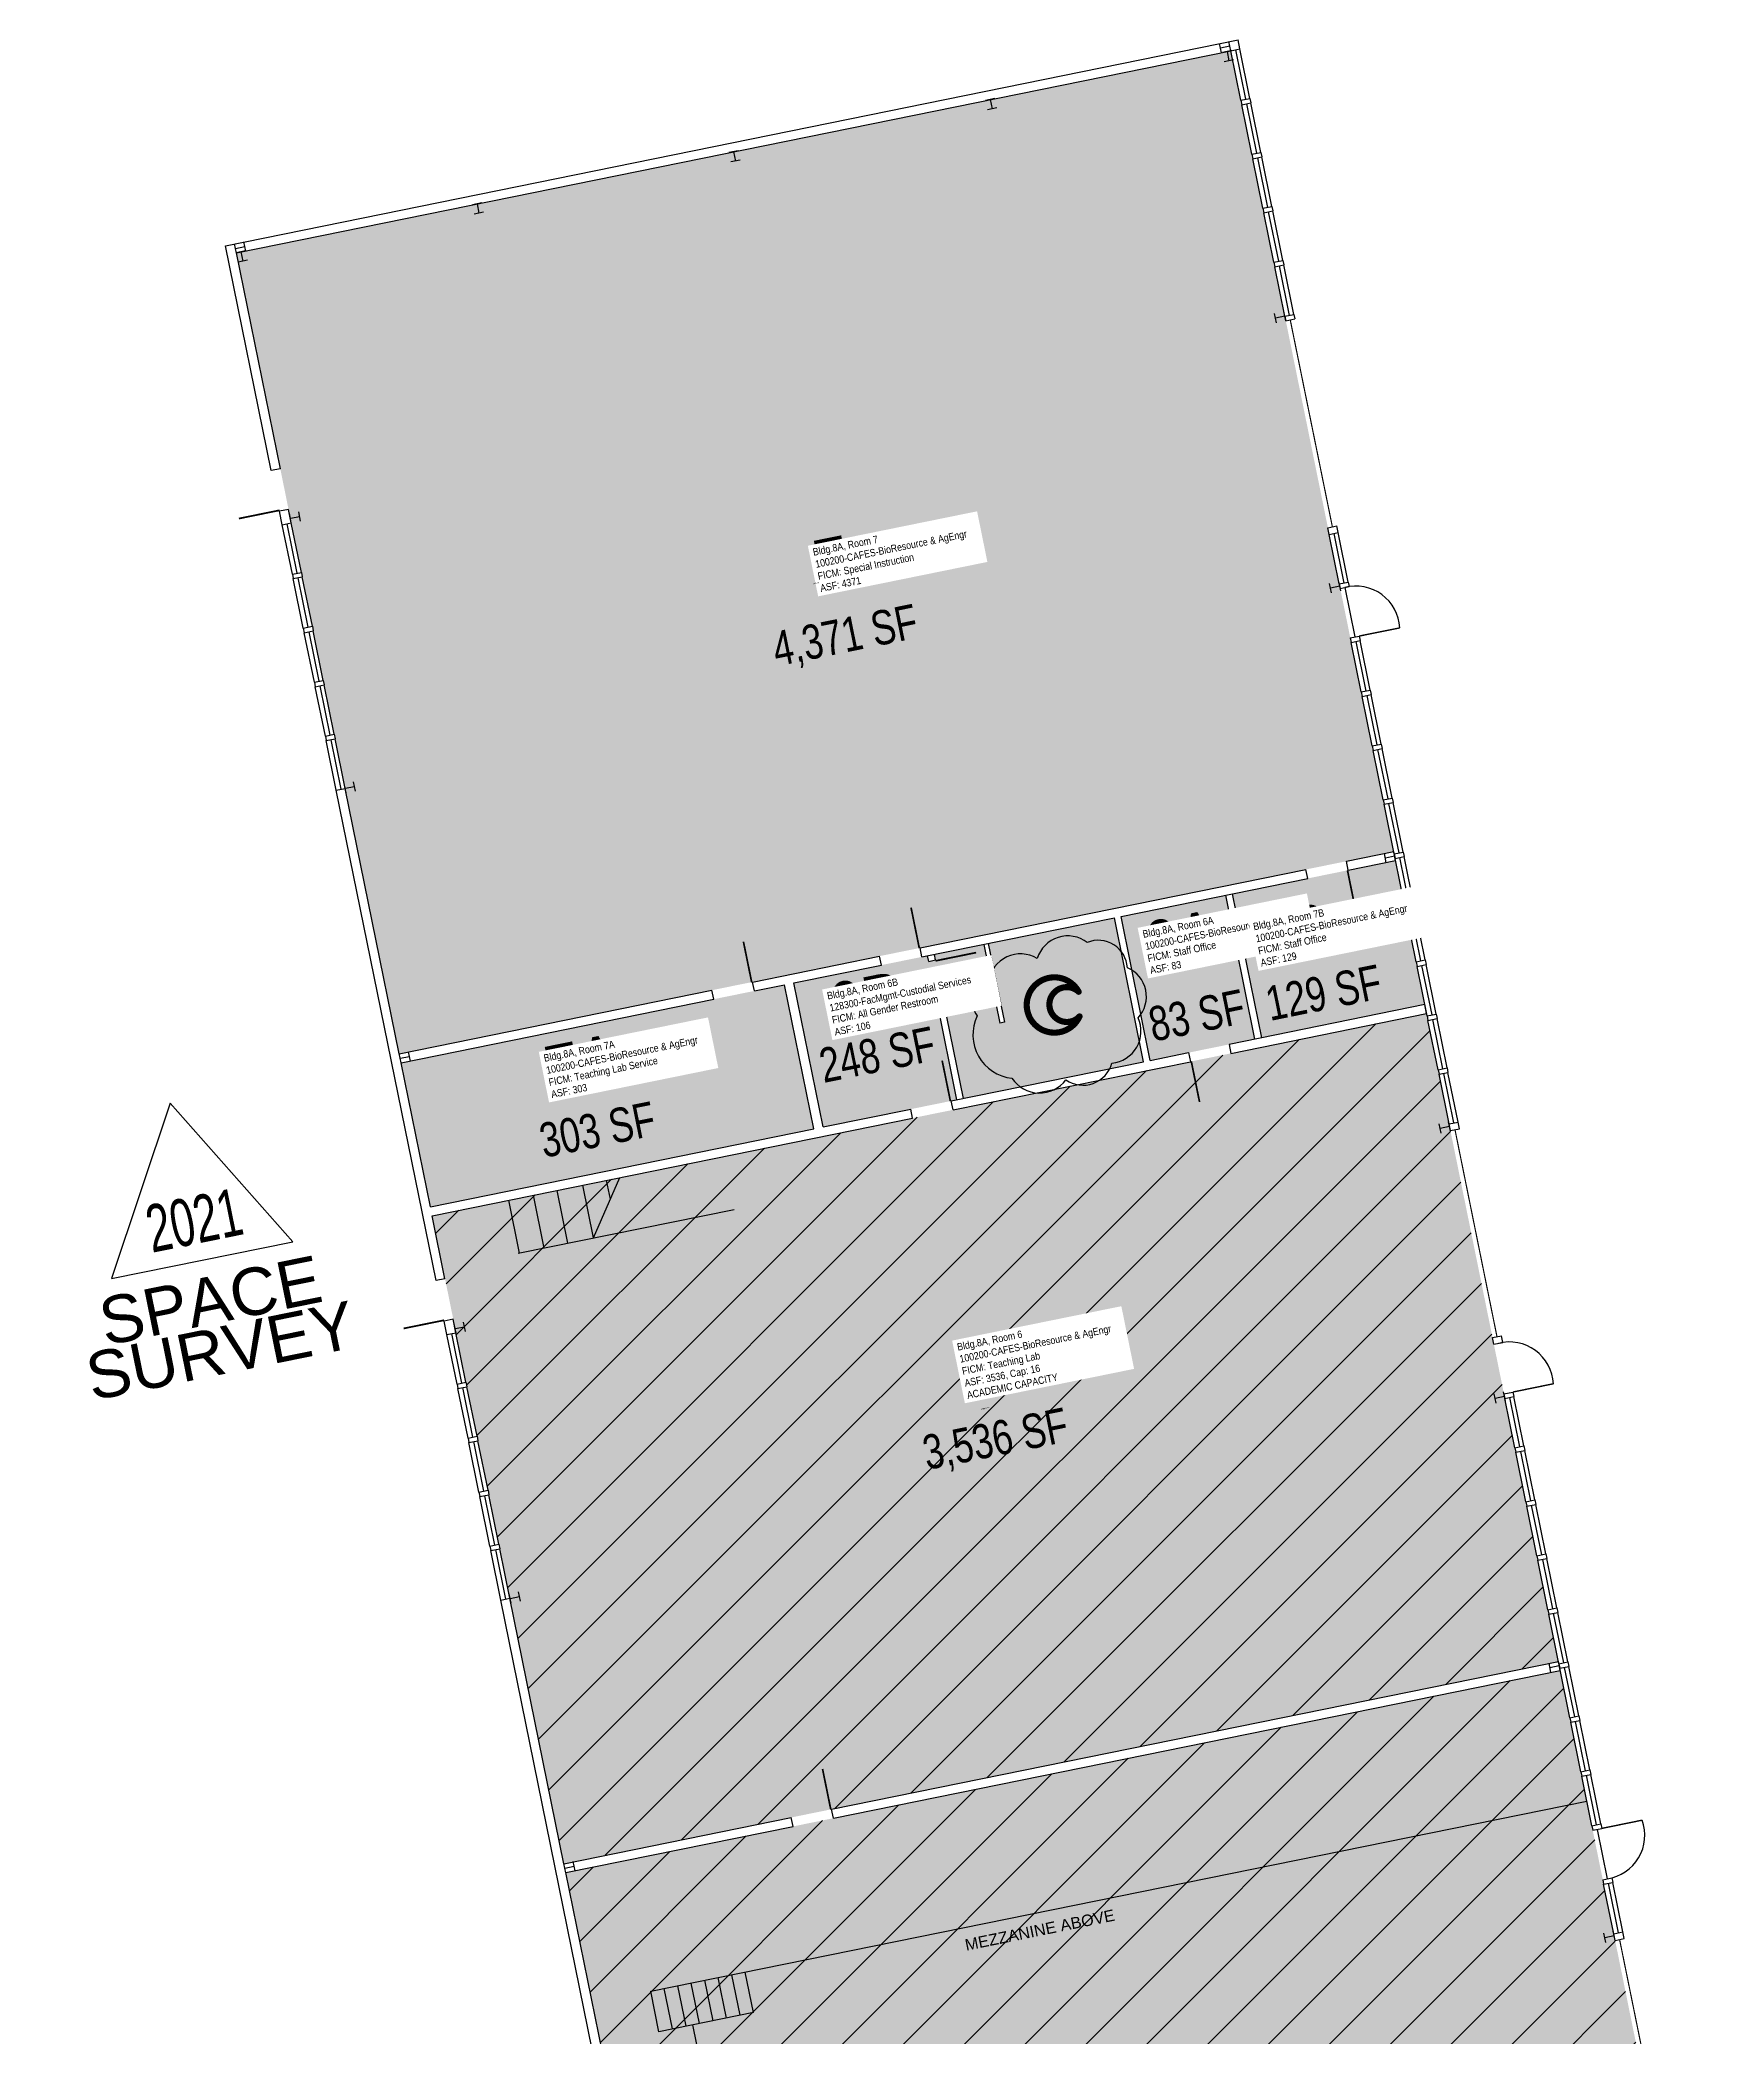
# Model space of a CAD drawing. Header units: inches. Extents: x 69207497 to 69209546, y 27684796 to 27689923.
# Drawn here: x 69207497 to 69208963, y 27688184 to 27689923 of the extents above; entities that cross this region are included whole.
import ezdxf
from ezdxf.enums import TextEntityAlignment as Align

# ---------------------------------------------------------------- set-up
doc = ezdxf.new("R2010")
doc.units = ezdxf.units.IN
doc.header["$MEASUREMENT"] = 0
doc.layers.get('0').update_dxf_attribs({"linetype": 'CONTINUOUS'})
for name, color, linetype in [('A-COLS', 5, 'CONTINUOUS'), ('A-DOOR', 2, 'CONTINUOUS'), ('A-FLOR', 3, 'CONTINUOUS'), ('A-GLAZ', 1, 'CONTINUOUS'), ('A-IDEN-ICON', 4, 'CONTINUOUS'), ('A-IDEN-RNUM', 7, 'CONTINUOUS'), ('A-IDEN-SNUM', 4, 'CONTINUOUS'), ('A-IDEN-TEXT', 4, 'CONTINUOUS'), ('A-IDEN-VNUM', 4, 'CONTINUOUS'), ('A-WALL', 5, 'CONTINUOUS'), ('AREA-TEXT', 3, 'CONTINUOUS'), ('Rooms-Capacity', 4, 'CONTINUOUS'), ('Rooms-Category-Color', 7, 'CONTINUOUS'), ('Rooms-College-Color', 7, 'CONTINUOUS'), ('Rooms-Department-Color', 7, 'CONTINUOUS'), ('Rooms-Division-Color', 7, 'CONTINUOUS'), ('Rooms-Information', 7, 'CONTINUOUS')]:
    doc.layers.add(name, color=color, linetype=linetype)
doc.layers.add('A-REV', color=1, linetype='CONTINUOUS', true_color=0xff0000)
doc.styles.add('Annotative', font='arial.ttf')
doc.styles.add('Arial', font='arial.ttf')
doc.styles.add('CP_AREA', font='arial.ttf', dxfattribs={"height": 15})
doc.styles.add('CP_ROOMSNUMBER', font='arial.ttf', dxfattribs={"height": 1})
doc.styles.add('CP_ROOMVNUMBER', font='arial.ttf', dxfattribs={"width": 0.85, "height": 0.075})
pattern_1 = [(45, (0, 0), (-26.516504294, 26.516504294), [])]

# ---------------------------------------------------------------- blocks, each defined once
blk = doc.blocks.new('36DOOR')
blk.add_lwpolyline([(-0.75, 0, 1.5, 1.5, 0), (-0.75, 36, 0, 0, 0), (-1.5, 36, 0, 0, 0.4142136), (-36, -1.5, 0, 0, 0.4142136)], format="xyseb")
blk = doc.blocks.new('COL1')
for p, q in [((-0.5, 0.5), (0.5, 0.5)), ((0, 0.5), (0, -0.5)), ((-0.5, -0.5), (0.5, -0.5))]:
    blk.add_line(p, q)
blk = doc.blocks.new('CPBATH')
at = {"color": 0, "linetype": 'ByBlock', "const_width": 0.0127}
for points in [[(0.0571, 0.0168, 0.861492), (-0.0551, 0, 1)], [(-0.0551, 0, 0.726902), (0.0487, -0.0337, 1)], [(0.0571, 0.0168, 0.729002), (-0.0084, -0.0042, 1)], [(-0.0084, -0.0042, 0.609468), (0.0487, -0.0337, 1)]]:
    blk.add_lwpolyline(points, format="xyb", dxfattribs=at)
at = {"color": 0, "linetype": 'ByBlock', "const_width": 0.00637}
for points in [[(0.0544, 0.0152, 1), (0.0599, 0.0184, 1)], [(0.0459, -0.0353, 1), (0.0515, -0.0321, 1)]]:
    blk.add_lwpolyline(points, format="xyb", close=True, dxfattribs=at)
blk = doc.blocks.new('Space Revision')
at = {"layer": 'A-REV', "transparency": 16777216}
blk.add_lwpolyline([(0, 2.538), (-1.465, 0), (1.465, 0)], close=True, dxfattribs=at)
at = {"layer": 'A-REV', "transparency": 16777216, "insert": (0, -0.274), "char_height": 0.75, "attachment_point": 2, "line_spacing_factor": 0.65, "style": 'Arial'}
blk.add_mtext_dynamic_manual_height_columns('SPACE\\PSURVEY', width=1.2391, gutter_width=0.0182, heights=[0], dxfattribs=at)
at = {"layer": 'A-REV', "transparency": 16777216, "style": 'Arial', "width": 0.65}
blk.add_attdef('YEAR', text='', height=0.75, dxfattribs=at).set_placement((0, 0.646), align=Align.MIDDLE_CENTER)
at = {"layer": 'A-REV', "style": 'Arial', "flags": 1}
blk.add_attdef('UPDATES', text='', height=0.75, dxfattribs=at).set_placement((1.499, 1.084), align=Align.TOP_LEFT)

msp = doc.modelspace()

# ---------------------------------------------------------------- hatches: boundary and pattern name
at = {"layer": 'Rooms-Capacity'}
h = msp.add_hatch(dxfattribs=at)
h.set_pattern_fill('ANSI31', color=256, scale=300, style=0)
h.set_pattern_definition(pattern_1)
h.paths.add_polyline_path([(69207838.5, 27688898.2), (69207953.2, 27688333.7), (69208819.5, 27688509.8), (69208704.7, 27689074.3)])
h = msp.add_hatch(dxfattribs=at)
h.set_pattern_fill('ANSI31', color=256, scale=300, style=0)
h.set_pattern_definition(pattern_1)
h.paths.add_polyline_path([(69207954.8, 27688325.9), (69208025.7, 27687977), (69208106.1, 27687993.3), (69208177, 27687644.5), (69208962.9, 27687804.3), (69208821.1, 27688502)])
at = {"layer": 'Rooms-Category-Color', "true_color": 0xe3f498}
for points in [[(69207667.9, 27689737), (69207809.8, 27689039.3), (69208676.1, 27689215.4), (69208534.2, 27689913.1)], [(69207811.4, 27689031.4), (69207836.9, 27688906), (69208171, 27688973.9), (69208145.5, 27689099.4)], [(69207838.5, 27688898.2), (69207953.2, 27688333.7), (69208819.5, 27688509.8), (69208704.7, 27689074.3)], [(69207954.8, 27688325.9), (69208025.7, 27687977), (69208106.1, 27687993.3), (69208177, 27687644.5), (69208962.9, 27687804.3), (69208821.1, 27688502)]]:
    msp.add_hatch(color=61, dxfattribs=at).paths.add_polyline_path(points)
at = {"layer": 'Rooms-Category-Color', "true_color": 0xfa9ba3}
for points in [[(69208535.6, 27689178.7), (69208561.1, 27689053.2), (69208703.1, 27689082.1), (69208677.6, 27689207.6)], [(69208438.5, 27689158.9), (69208464, 27689033.5), (69208555.2, 27689052), (69208529.7, 27689177.5)]]:
    msp.add_hatch(color=241, dxfattribs=at).paths.add_polyline_path(points)
at = {"layer": 'Rooms-Category-Color', "true_color": 0xadadad}
msp.add_hatch(color=253, dxfattribs=at).paths.add_polyline_path([(69208284, 27689085.7), (69208301.4, 27689000.4), (69208458.2, 27689032.3), (69208432.7, 27689157.7), (69208322.9, 27689135.4), (69208336.9, 27689066.8), (69208332.9, 27689066), (69208319, 27689134.6), (69208275.9, 27689125.9), (69208276.9, 27689121), (69208271, 27689119.8), (69208270, 27689124.7), (69208153.4, 27689101), (69208178.9, 27688975.5), (69208295.5, 27688999.2), (69208278.2, 27689084.5)])
at = {"layer": 'Rooms-College-Color', "true_color": 0xe3c5e1}
for points in [[(69207667.9, 27689737), (69207809.8, 27689039.3), (69208676.1, 27689215.4), (69208534.2, 27689913.1)], [(69208535.6, 27689178.7), (69208561.1, 27689053.2), (69208703.1, 27689082.1), (69208677.6, 27689207.6)], [(69208438.5, 27689158.9), (69208464, 27689033.5), (69208555.2, 27689052), (69208529.7, 27689177.5)], [(69208284, 27689085.7), (69208301.4, 27689000.4), (69208458.2, 27689032.3), (69208432.7, 27689157.7), (69208322.9, 27689135.4), (69208336.9, 27689066.8), (69208332.9, 27689066), (69208319, 27689134.6), (69208275.9, 27689125.9), (69208276.9, 27689121), (69208271, 27689119.8), (69208270, 27689124.7), (69208153.4, 27689101), (69208178.9, 27688975.5), (69208295.5, 27688999.2), (69208278.2, 27689084.5)], [(69207811.4, 27689031.4), (69207836.9, 27688906), (69208171, 27688973.9), (69208145.5, 27689099.4)], [(69207838.5, 27688898.2), (69207953.2, 27688333.7), (69208819.5, 27688509.8), (69208704.7, 27689074.3)], [(69207954.8, 27688325.9), (69208025.7, 27687977), (69208106.1, 27687993.3), (69208177, 27687644.5), (69208962.9, 27687804.3), (69208821.1, 27688502)]]:
    msp.add_hatch(color=254, dxfattribs=at).paths.add_polyline_path(points)
at = {"layer": 'Rooms-Department-Color', "true_color": 0xe3c5e1}
for points in [[(69207667.9, 27689737), (69207809.8, 27689039.3), (69208676.1, 27689215.4), (69208534.2, 27689913.1)], [(69208535.6, 27689178.7), (69208561.1, 27689053.2), (69208703.1, 27689082.1), (69208677.6, 27689207.6)], [(69208438.5, 27689158.9), (69208464, 27689033.5), (69208555.2, 27689052), (69208529.7, 27689177.5)], [(69207811.4, 27689031.4), (69207836.9, 27688906), (69208171, 27688973.9), (69208145.5, 27689099.4)], [(69207838.5, 27688898.2), (69207953.2, 27688333.7), (69208819.5, 27688509.8), (69208704.7, 27689074.3)], [(69207954.8, 27688325.9), (69208025.7, 27687977), (69208106.1, 27687993.3), (69208177, 27687644.5), (69208962.9, 27687804.3), (69208821.1, 27688502)]]:
    msp.add_hatch(color=254, dxfattribs=at).paths.add_polyline_path(points)
at = {"layer": 'Rooms-Department-Color', "true_color": 0xacacac}
msp.add_hatch(color=253, dxfattribs=at).paths.add_polyline_path([(69208284, 27689085.7), (69208301.4, 27689000.4), (69208458.2, 27689032.3), (69208432.7, 27689157.7), (69208322.9, 27689135.4), (69208336.9, 27689066.8), (69208332.9, 27689066), (69208319, 27689134.6), (69208275.9, 27689125.9), (69208276.9, 27689121), (69208271, 27689119.8), (69208270, 27689124.7), (69208153.4, 27689101), (69208178.9, 27688975.5), (69208295.5, 27688999.2), (69208278.2, 27689084.5)])
at = {"layer": 'Rooms-Division-Color', "true_color": 0xe3c5e1}
for points in [[(69207667.9, 27689737), (69207809.8, 27689039.3), (69208676.1, 27689215.4), (69208534.2, 27689913.1)], [(69208535.6, 27689178.7), (69208561.1, 27689053.2), (69208703.1, 27689082.1), (69208677.6, 27689207.6)], [(69208438.5, 27689158.9), (69208464, 27689033.5), (69208555.2, 27689052), (69208529.7, 27689177.5)], [(69207811.4, 27689031.4), (69207836.9, 27688906), (69208171, 27688973.9), (69208145.5, 27689099.4)], [(69207838.5, 27688898.2), (69207953.2, 27688333.7), (69208819.5, 27688509.8), (69208704.7, 27689074.3)], [(69207954.8, 27688325.9), (69208025.7, 27687977), (69208106.1, 27687993.3), (69208177, 27687644.5), (69208962.9, 27687804.3), (69208821.1, 27688502)]]:
    msp.add_hatch(color=254, dxfattribs=at).paths.add_polyline_path(points)
at = {"layer": 'Rooms-Division-Color', "true_color": 0xadadad}
msp.add_hatch(color=253, dxfattribs=at).paths.add_polyline_path([(69208284, 27689085.7), (69208301.4, 27689000.4), (69208458.2, 27689032.3), (69208432.7, 27689157.7), (69208322.9, 27689135.4), (69208336.9, 27689066.8), (69208332.9, 27689066), (69208319, 27689134.6), (69208275.9, 27689125.9), (69208276.9, 27689121), (69208271, 27689119.8), (69208270, 27689124.7), (69208153.4, 27689101), (69208178.9, 27688975.5), (69208295.5, 27688999.2), (69208278.2, 27689084.5)])

# ---------------------------------------------------------------- linework, layer by layer
at = {"layer": 'A-DOOR', "linetype": 'Continuous', "ltscale": 6, "const_width": 1}
for points in [[(69208585.9, 27689678.7), (69208622.6, 27689498.4)], [(69208729.4, 27688973.2), (69208766, 27688792.8)], [(69208872.8, 27688267.6), (69208909.5, 27688087.3)]]:
    msp.add_lwpolyline(points, dxfattribs=at)
at = {"layer": 'A-DOOR', "const_width": 1.2}
for points in [[(69208646, 27689403.2), (69208681.3, 27689410.3)], [(69208779.9, 27688744.6), (69208815.2, 27688751.8)], [(69208857.2, 27688364.4), (69208892.5, 27688371.6)]]:
    msp.add_lwpolyline(points, dxfattribs=at)
at = {"layer": 'A-DOOR'}
for centre, start, end in [((69208643, 27689408.3), 3.0546, 104.4758), ((69208776.8, 27688749.8), 3.0546, 104.4758), ((69208856.4, 27688358.5), 278.5072, 19.9284)]:
    msp.add_arc(centre, 38.4, start, end, dxfattribs=at)
at = {"layer": 'A-FLOR'}
for p, q in [((69207979.1, 27688878.8), (69208001.9, 27688931.4)), ((69207936, 27688870), (69207926.7, 27688916.1)), ((69207956.6, 27688874.2), (69207947.2, 27688920.3)), ((69207979.1, 27688878.8), (69207969.8, 27688924.9)), ((69207993.7, 27688912.5), (69207990.4, 27688929)), ((69207914.5, 27688865.7), (69207905.1, 27688911.7)), ((69207913.5, 27688865.5), (69208101.6, 27688903.7))]:
    msp.add_line(p, q, dxfattribs=at)
at = {"layer": 'A-FLOR', "linetype": 'Continuous', "ltscale": 6}
for points in [[(69208118.4, 27688204), (69208036, 27688187.3), (69208028.9, 27688222.6), (69208844.2, 27688388.3)], [(69208106.7, 27687990.4), (69208065.4, 27688193.3)]]:
    msp.add_lwpolyline(points, dxfattribs=at)
at = {"layer": 'A-FLOR'}
for points in [[(69208094.8, 27688199.2), (69208087.7, 27688234.5)], [(69208106.6, 27688201.6), (69208099.4, 27688236.9)], [(69208118.4, 27688204), (69208111.2, 27688239.3)], [(69208047.8, 27688189.7), (69208040.6, 27688224.9)], [(69208059.6, 27688192.1), (69208052.4, 27688227.3)], [(69208071.3, 27688194.5), (69208064.2, 27688229.7)], [(69208083.1, 27688196.8), (69208075.9, 27688232.1)]]:
    msp.add_lwpolyline(points, dxfattribs=at)
at = {"layer": 'A-GLAZ'}
for points in [[(69208543, 27689870), (69208534.2, 27689913.1)], [(69208538.1, 27689913.9), (69208546.9, 27689870.8)], [(69208550.8, 27689871.6), (69208542, 27689914.7)], [(69208552.5, 27689823), (69208543.8, 27689866.1)], [(69208547.7, 27689866.9), (69208556.5, 27689823.8)], [(69208560.4, 27689824.6), (69208551.6, 27689867.7)], [(69208562.1, 27689775.9), (69208553.3, 27689819)], [(69208557.3, 27689819.8), (69208566, 27689776.7)], [(69208569.9, 27689777.5), (69208561.2, 27689820.6)], [(69208571.7, 27689728.9), (69208562.9, 27689772)], [(69208566.8, 27689772.8), (69208575.6, 27689729.7)], [(69208579.5, 27689730.5), (69208570.7, 27689773.6)], [(69208581.2, 27689681.9), (69208572.5, 27689725)], [(69208576.4, 27689725.8), (69208585.1, 27689682.6)], [(69208589.1, 27689683.4), (69208580.3, 27689726.6)], [(69207716.7, 27689457.1), (69207707.9, 27689500.2)], [(69207711.8, 27689501), (69207720.6, 27689457.9)], [(69207724.5, 27689458.7), (69207715.7, 27689501.8)], [(69208628.6, 27689448.6), (69208619.9, 27689491.7)], [(69208623.8, 27689492.5), (69208632.6, 27689449.4)], [(69208636.5, 27689450.2), (69208627.7, 27689493.3)], [(69207726.2, 27689410.1), (69207717.5, 27689453.2)], [(69207721.4, 27689454), (69207730.2, 27689410.9)], [(69207734.1, 27689411.7), (69207725.3, 27689454.8)], [(69208633.4, 27689445.5), (69208642.1, 27689402.4)], [(69207735.8, 27689363), (69207727, 27689406.1)], [(69207730.9, 27689406.9), (69207739.7, 27689363.8)], [(69207743.6, 27689364.6), (69207734.9, 27689407.7)], [(69208647.8, 27689354.5), (69208639, 27689397.7)], [(69208642.9, 27689398.5), (69208651.7, 27689355.3)], [(69208655.6, 27689356.1), (69208646.8, 27689399.3)], [(69207745.4, 27689316), (69207736.6, 27689359.1)], [(69207740.5, 27689359.9), (69207749.3, 27689316.8)], [(69207753.2, 27689317.6), (69207744.4, 27689360.7)], [(69208657.3, 27689307.5), (69208648.6, 27689350.6)], [(69208652.5, 27689351.4), (69208661.2, 27689308.3)], [(69208665.2, 27689309.1), (69208656.4, 27689352.2)], [(69207750.1, 27689312.9), (69207758.8, 27689269.8)], [(69207762.8, 27689270.5), (69207754, 27689313.7)], [(69207754.9, 27689269), (69207746.2, 27689312.1)], [(69208666.9, 27689260.5), (69208658.1, 27689303.6)], [(69208662, 27689304.4), (69208670.8, 27689261.3)], [(69208674.7, 27689262.1), (69208666, 27689305.2)], [(69208676.5, 27689213.4), (69208667.7, 27689256.6)], [(69208671.6, 27689257.3), (69208680.4, 27689214.2)], [(69208684.3, 27689215), (69208675.5, 27689258.1)], [(69208686, 27689166.4), (69208677.3, 27689209.5)], [(69208681.2, 27689210.3), (69208689.9, 27689167.2)], [(69208693.9, 27689168), (69208685.1, 27689211.1)], [(69208695.6, 27689119.4), (69208686.8, 27689162.5)], [(69208690.7, 27689163.3), (69208699.5, 27689120.2)], [(69208703.4, 27689121), (69208694.7, 27689164.1)], [(69208705.1, 27689072.3), (69208696.4, 27689115.4)], [(69208700.3, 27689116.2), (69208709.1, 27689073.1)], [(69208713, 27689073.9), (69208704.2, 27689117)], [(69208709.9, 27689069.2), (69208718.6, 27689026.1)], [(69208722.5, 27689026.9), (69208713.8, 27689070)], [(69208714.7, 27689025.3), (69208705.9, 27689068.4)], [(69208724.3, 27688978.2), (69208715.5, 27689021.4)], [(69208719.4, 27689022.2), (69208728.2, 27688979)], [(69208732.1, 27688979.8), (69208723.3, 27689023)], [(69207860.1, 27688751.5), (69207851.3, 27688794.7)], [(69207855.3, 27688795.5), (69207864, 27688752.3)], [(69207867.9, 27688753.1), (69207859.2, 27688796.3)], [(69207869.7, 27688704.5), (69207860.9, 27688747.6)], [(69207864.8, 27688748.4), (69207873.6, 27688705.3)], [(69207877.5, 27688706.1), (69207868.7, 27688749.2)], [(69208781.6, 27688696), (69208772.9, 27688739.1)], [(69208776.8, 27688739.9), (69208785.6, 27688696.8)], [(69208789.5, 27688697.6), (69208780.7, 27688740.7)], [(69207879.2, 27688657.5), (69207870.5, 27688700.6)], [(69207874.4, 27688701.4), (69207883.2, 27688658.3)], [(69207887.1, 27688659.1), (69207878.3, 27688702.2)], [(69208791.2, 27688649), (69208782.4, 27688692.1)], [(69208786.4, 27688692.9), (69208795.1, 27688649.8)], [(69208799, 27688650.6), (69208790.3, 27688693.7)], [(69207888.8, 27688610.4), (69207880, 27688653.5)], [(69207884, 27688654.3), (69207892.7, 27688611.2)], [(69207896.6, 27688612), (69207887.9, 27688655.1)], [(69208800.8, 27688601.9), (69208792, 27688645.1)], [(69208795.9, 27688645.9), (69208804.7, 27688602.7)], [(69208808.6, 27688603.5), (69208799.8, 27688646.7)], [(69207898.4, 27688563.4), (69207889.6, 27688606.5)], [(69207893.5, 27688607.3), (69207902.3, 27688564.2)], [(69207906.2, 27688565), (69207897.4, 27688608.1)], [(69208818.2, 27688556.5), (69208809.4, 27688599.6)], [(69208810.3, 27688554.9), (69208801.6, 27688598)], [(69208805.5, 27688598.8), (69208814.3, 27688555.7)], [(69208819.9, 27688507.9), (69208811.1, 27688551)], [(69208815, 27688551.8), (69208823.8, 27688508.7)], [(69208827.7, 27688509.5), (69208819, 27688552.6)], [(69208829.5, 27688460.8), (69208820.7, 27688503.9)], [(69208824.6, 27688504.7), (69208833.4, 27688461.6)], [(69208837.3, 27688462.4), (69208828.5, 27688505.5)], [(69208839, 27688413.8), (69208830.3, 27688456.9)], [(69208834.2, 27688457.7), (69208842.9, 27688414.6)], [(69208846.9, 27688415.4), (69208838.1, 27688458.5)], [(69208848.6, 27688366.8), (69208839.8, 27688409.9)], [(69208843.7, 27688410.7), (69208852.5, 27688367.5)], [(69208856.4, 27688368.3), (69208847.7, 27688411.5)], [(69208853.3, 27688363.6), (69208862.1, 27688320.5)], [(69208867.7, 27688272.7), (69208858.9, 27688315.8)], [(69208862.9, 27688316.6), (69208871.6, 27688273.5)], [(69208875.5, 27688274.3), (69208866.8, 27688317.4)]]:
    msp.add_lwpolyline(points, dxfattribs=at)
at = {"layer": 'A-REV'}
msp.add_lwpolyline([(69208343.5, 27689018, 0.520567), (69208390.5, 27689016.6, 0.520567), (69208430.5, 27689031.2, 0.520567), (69208453.3, 27689070.6, 0.520567), (69208444, 27689114.2, 0.520567), (69208409.1, 27689136.2, 0.520567), (69208365.5, 27689122.4, 0.520567), (69208322.9, 27689102.7, 0.520567), (69208313.3, 27689072.2, 0.520567)], format="xyb", close=True, dxfattribs=at)
at = {"layer": 'A-WALL'}
for p, q in [((69208534.2, 27689913.1), (69208542, 27689914.7)), ((69208582, 27689677.9), (69208589.9, 27689679.5)), ((69207706.2, 27689548.9), (69207698.3, 27689547.3)), ((69207713.4, 27689513.6), (69207705.5, 27689512)), ((69208618.7, 27689497.6), (69208626.5, 27689499.2)), ((69208619.9, 27689491.7), (69208627.7, 27689493.3)), ((69208634.9, 27689207), (69208676.1, 27689215.4)), ((69208263.5, 27689131.5), (69208599.6, 27689199.9)), ((69208438.5, 27689158.9), (69208601.2, 27689192)), ((69208636.5, 27689199.2), (69208677.6, 27689207.6)), ((69208265.1, 27689123.7), (69208432.7, 27689157.7)), ((69208117.5, 27689101.8), (69208228.2, 27689124.3)), ((69208229.8, 27689116.5), (69208228.2, 27689124.3)), ((69208265.1, 27689123.7), (69208263.5, 27689131.5)), ((69208153.4, 27689101), (69208229.8, 27689116.5)), ((69208271, 27689119.8), (69208276.9, 27689121)), ((69207809.8, 27689039.3), (69208082.2, 27689094.7)), ((69207811.4, 27689031.4), (69208083.8, 27689086.8)), ((69208083.8, 27689086.8), (69208082.2, 27689094.7)), ((69208119.1, 27689094), (69208117.5, 27689101.8)), ((69208119.1, 27689094), (69208145.5, 27689099.4)), ((69208278.2, 27689084.5), (69208284, 27689085.7)), ((69208703.1, 27689082.1), (69208532.6, 27689047.5)), ((69208534.2, 27689039.6), (69208704.7, 27689074.3)), ((69208704.7, 27689074.3), (69208703.1, 27689082.1)), ((69208336.9, 27689066.8), (69208332.9, 27689066)), ((69208464, 27689033.5), (69208497.4, 27689040.3)), ((69208497.4, 27689040.3), (69208499, 27689032.4)), ((69208532.6, 27689047.5), (69208534.2, 27689039.6)), ((69208290.6, 27688998.2), (69208458.2, 27689032.3)), ((69208292.2, 27688990.4), (69208499, 27689032.4)), ((69207838.5, 27688898.2), (69208256.9, 27688983.2)), ((69208178.9, 27688975.5), (69208255.3, 27688991.1)), ((69208256.9, 27688983.2), (69208255.3, 27688991.1)), ((69208292.2, 27688990.4), (69208290.6, 27688998.2)), ((69207836.9, 27688906), (69208171, 27688973.9)), ((69208724.3, 27688978.2), (69208732.1, 27688979.8)), ((69208725.5, 27688972.4), (69208733.3, 27688974)), ((69207849.6, 27688843.3), (69207841.8, 27688841.7)), ((69207856.8, 27688808), (69207849, 27688806.4)), ((69208762.1, 27688792.1), (69208770, 27688793.6)), ((69208763.3, 27688786.2), (69208771.2, 27688787.8)), ((69208186.4, 27688381.1), (69208819.5, 27688509.8)), ((69208188, 27688373.3), (69208821.1, 27688502)), ((69207953.2, 27688333.7), (69208151.2, 27688374)), ((69208152.8, 27688366.1), (69208151.2, 27688374)), ((69208188, 27688373.3), (69208186.4, 27688381.1)), ((69207954.8, 27688325.9), (69208152.8, 27688366.1)), ((69208867.7, 27688272.7), (69208875.5, 27688274.3)), ((69208868.9, 27688266.8), (69208876.7, 27688268.4))]:
    msp.add_line(p, q, dxfattribs=at)
for points in [[(69207658.5, 27689743.3), (69208540.5, 27689922.6)], [(69208542, 27689914.7), (69208540.5, 27689922.6)], [(69207667.9, 27689737), (69208534.2, 27689913.1)], [(69208543, 27689870), (69208550.8, 27689871.6)], [(69208543, 27689870), (69208543.8, 27689866.1)], [(69208550.8, 27689871.6), (69208551.6, 27689867.7)], [(69208543.8, 27689866.1), (69208551.6, 27689867.7)], [(69208552.5, 27689823), (69208560.4, 27689824.6)], [(69208552.5, 27689823), (69208553.3, 27689819)], [(69208553.3, 27689819), (69208561.2, 27689820.6)], [(69208560.4, 27689824.6), (69208561.2, 27689820.6)], [(69208562.1, 27689775.9), (69208569.9, 27689777.5)], [(69208562.1, 27689775.9), (69208562.9, 27689772)], [(69208562.9, 27689772), (69208570.7, 27689773.6)], [(69208569.9, 27689777.5), (69208570.7, 27689773.6)], [(69207698.3, 27689547.3), (69207658.5, 27689743.3)], [(69207706.2, 27689548.9), (69207667.9, 27689737)], [(69208571.7, 27689728.9), (69208579.5, 27689730.5)], [(69208579.5, 27689730.5), (69208580.3, 27689726.6)], [(69208571.7, 27689728.9), (69208572.5, 27689725)], [(69208572.5, 27689725), (69208580.3, 27689726.6)], [(69208581.2, 27689681.9), (69208589.1, 27689683.4)], [(69208581.2, 27689681.9), (69208582, 27689677.9)], [(69208589.1, 27689683.4), (69208589.9, 27689679.5)], [(69207707.9, 27689500.2), (69207705.5, 27689512)], [(69207715.7, 27689501.8), (69207713.4, 27689513.6)], [(69207707.9, 27689500.2), (69207715.7, 27689501.8)], [(69208619.9, 27689491.7), (69208618.7, 27689497.6)], [(69208627.7, 27689493.3), (69208626.5, 27689499.2)], [(69207716.7, 27689457.1), (69207724.5, 27689458.7)], [(69207716.7, 27689457.1), (69207717.5, 27689453.2)], [(69207717.5, 27689453.2), (69207725.3, 27689454.8)], [(69207724.5, 27689458.7), (69207725.3, 27689454.8)], [(69208628.6, 27689448.6), (69208636.5, 27689450.2)], [(69208628.6, 27689448.6), (69208629.4, 27689444.7)], [(69208629.4, 27689444.7), (69208637.3, 27689446.3)], [(69208636.5, 27689450.2), (69208637.3, 27689446.3)], [(69207726.2, 27689410.1), (69207734.1, 27689411.7)], [(69207726.2, 27689410.1), (69207727, 27689406.1)], [(69207727, 27689406.1), (69207734.9, 27689407.7)], [(69207734.1, 27689411.7), (69207734.9, 27689407.7)], [(69208638.2, 27689401.6), (69208646, 27689403.2)], [(69208638.2, 27689401.6), (69208639, 27689397.7)], [(69208646, 27689403.2), (69208646.8, 27689399.3)], [(69208639, 27689397.7), (69208646.8, 27689399.3)], [(69207735.8, 27689363), (69207743.6, 27689364.6)], [(69207735.8, 27689363), (69207736.6, 27689359.1)], [(69207736.6, 27689359.1), (69207744.4, 27689360.7)], [(69207743.6, 27689364.6), (69207744.4, 27689360.7)], [(69208647.8, 27689354.5), (69208655.6, 27689356.1)], [(69208647.8, 27689354.5), (69208648.6, 27689350.6)], [(69208648.6, 27689350.6), (69208656.4, 27689352.2)], [(69208655.6, 27689356.1), (69208656.4, 27689352.2)], [(69207745.4, 27689316), (69207753.2, 27689317.6)], [(69207745.4, 27689316), (69207746.2, 27689312.1)], [(69207746.2, 27689312.1), (69207754, 27689313.7)], [(69207753.2, 27689317.6), (69207754, 27689313.7)], [(69208657.3, 27689307.5), (69208665.2, 27689309.1)], [(69208657.3, 27689307.5), (69208658.1, 27689303.6)], [(69208658.1, 27689303.6), (69208666, 27689305.2)], [(69208665.2, 27689309.1), (69208666, 27689305.2)], [(69207754.9, 27689269), (69207762.8, 27689270.5)], [(69207841.8, 27688841.7), (69207754.9, 27689269)], [(69207809.8, 27689039.3), (69207762.8, 27689270.5)], [(69208666.9, 27689260.5), (69208674.7, 27689262.1)], [(69208666.9, 27689260.5), (69208667.7, 27689256.6)], [(69208674.7, 27689262.1), (69208675.5, 27689258.1)], [(69208667.7, 27689256.6), (69208675.5, 27689258.1)], [(69208676.5, 27689213.4), (69208684.3, 27689215)], [(69208676.5, 27689213.4), (69208677.3, 27689209.5)], [(69208677.3, 27689209.5), (69208685.1, 27689211.1)], [(69208684.3, 27689215), (69208685.1, 27689211.1)], [(69208601.2, 27689192), (69208599.6, 27689199.9)], [(69208636.5, 27689199.2), (69208634.9, 27689207)], [(69208555.2, 27689052), (69208529.7, 27689177.5)], [(69208561.1, 27689053.2), (69208535.6, 27689178.7)], [(69208458.2, 27689032.3), (69208432.7, 27689157.7)], [(69208464, 27689033.5), (69208438.5, 27689158.9)], [(69208686, 27689166.4), (69208693.9, 27689168)], [(69208686, 27689166.4), (69208686.8, 27689162.5)], [(69208686.8, 27689162.5), (69208694.7, 27689164.1)], [(69208693.9, 27689168), (69208694.7, 27689164.1)], [(69208271, 27689119.8), (69208270, 27689124.7)], [(69208276.9, 27689121), (69208275.9, 27689125.9)], [(69208319, 27689134.6), (69208332.9, 27689066)], [(69208322.9, 27689135.4), (69208336.9, 27689066.8)], [(69208695.6, 27689119.4), (69208703.4, 27689121)], [(69208695.6, 27689119.4), (69208696.4, 27689115.4)], [(69208696.4, 27689115.4), (69208704.2, 27689117)], [(69208703.4, 27689121), (69208704.2, 27689117)], [(69208171, 27688973.9), (69208145.5, 27689099.4)], [(69208178.9, 27688975.5), (69208153.4, 27689101)], [(69208295.5, 27688999.2), (69208278.2, 27689084.5)], [(69208301.4, 27689000.4), (69208284, 27689085.7)], [(69208705.1, 27689072.3), (69208713, 27689073.9)], [(69208705.1, 27689072.3), (69208705.9, 27689068.4)], [(69208705.9, 27689068.4), (69208713.8, 27689070)], [(69208713, 27689073.9), (69208713.8, 27689070)], [(69207836.9, 27688906), (69207811.4, 27689031.4)], [(69208714.7, 27689025.3), (69208722.5, 27689026.9)], [(69208714.7, 27689025.3), (69208715.5, 27689021.4)], [(69208715.5, 27689021.4), (69208723.3, 27689023)], [(69208722.5, 27689026.9), (69208723.3, 27689023)], [(69208725.5, 27688972.4), (69208724.3, 27688978.2)], [(69208733.3, 27688974), (69208732.1, 27688979.8)], [(69207849.6, 27688843.3), (69207838.5, 27688898.2)], [(69207851.3, 27688794.7), (69207849, 27688806.4)], [(69207851.3, 27688794.7), (69207859.2, 27688796.3)], [(69207859.2, 27688796.3), (69207856.8, 27688808)], [(69208763.3, 27688786.2), (69208762.1, 27688792.1)], [(69208771.2, 27688787.8), (69208770, 27688793.6)], [(69207860.1, 27688751.5), (69207867.9, 27688753.1)], [(69207860.1, 27688751.5), (69207860.9, 27688747.6)], [(69207860.9, 27688747.6), (69207868.7, 27688749.2)], [(69207867.9, 27688753.1), (69207868.7, 27688749.2)], [(69208772.1, 27688743.1), (69208779.9, 27688744.6)], [(69208772.1, 27688743.1), (69208772.9, 27688739.1)], [(69208772.9, 27688739.1), (69208780.7, 27688740.7)], [(69208779.9, 27688744.6), (69208780.7, 27688740.7)], [(69207869.7, 27688704.5), (69207877.5, 27688706.1)], [(69207869.7, 27688704.5), (69207870.5, 27688700.6)], [(69207877.5, 27688706.1), (69207878.3, 27688702.2)], [(69207870.5, 27688700.6), (69207878.3, 27688702.2)], [(69208781.6, 27688696), (69208789.5, 27688697.6)], [(69208781.6, 27688696), (69208782.4, 27688692.1)], [(69208782.4, 27688692.1), (69208790.3, 27688693.7)], [(69208789.5, 27688697.6), (69208790.3, 27688693.7)], [(69207879.2, 27688657.5), (69207887.1, 27688659.1)], [(69207879.2, 27688657.5), (69207880, 27688653.5)], [(69207880, 27688653.5), (69207887.9, 27688655.1)], [(69207887.1, 27688659.1), (69207887.9, 27688655.1)], [(69208791.2, 27688649), (69208799, 27688650.6)], [(69208791.2, 27688649), (69208792, 27688645.1)], [(69208792, 27688645.1), (69208799.8, 27688646.7)], [(69208799, 27688650.6), (69208799.8, 27688646.7)], [(69207888.8, 27688610.4), (69207896.6, 27688612)], [(69207888.8, 27688610.4), (69207889.6, 27688606.5)], [(69207889.6, 27688606.5), (69207897.4, 27688608.1)], [(69207896.6, 27688612), (69207897.4, 27688608.1)], [(69208800.8, 27688601.9), (69208808.6, 27688603.5)], [(69208800.8, 27688601.9), (69208801.6, 27688598)], [(69208801.6, 27688598), (69208809.4, 27688599.6)], [(69208808.6, 27688603.5), (69208809.4, 27688599.6)], [(69207898.4, 27688563.4), (69207906.2, 27688565)], [(69207953.2, 27688333.7), (69207906.2, 27688565)], [(69207985.2, 27688136.1), (69207898.4, 27688563.4)], [(69208810.3, 27688554.9), (69208818.2, 27688556.5)], [(69208810.3, 27688554.9), (69208811.1, 27688551)], [(69208811.1, 27688551), (69208819, 27688552.6)], [(69208818.2, 27688556.5), (69208819, 27688552.6)], [(69208819.9, 27688507.9), (69208827.7, 27688509.5)], [(69208819.9, 27688507.9), (69208820.7, 27688503.9)], [(69208820.7, 27688503.9), (69208828.5, 27688505.5)], [(69208827.7, 27688509.5), (69208828.5, 27688505.5)], [(69208829.5, 27688460.8), (69208837.3, 27688462.4)], [(69208829.5, 27688460.8), (69208830.3, 27688456.9)], [(69208837.3, 27688462.4), (69208838.1, 27688458.5)], [(69208830.3, 27688456.9), (69208838.1, 27688458.5)], [(69208839, 27688413.8), (69208846.9, 27688415.4)], [(69208839, 27688413.8), (69208839.8, 27688409.9)], [(69208839.8, 27688409.9), (69208847.7, 27688411.5)], [(69208846.9, 27688415.4), (69208847.7, 27688411.5)], [(69208848.6, 27688366.8), (69208856.4, 27688368.3)], [(69208848.6, 27688366.8), (69208849.4, 27688362.8)], [(69208849.4, 27688362.8), (69208857.2, 27688364.4)], [(69208856.4, 27688368.3), (69208857.2, 27688364.4)], [(69207993.1, 27688137.7), (69207954.8, 27688325.9)], [(69208858.1, 27688319.7), (69208866, 27688321.3)], [(69208866, 27688321.3), (69208866.8, 27688317.4)], [(69208858.1, 27688319.7), (69208858.9, 27688315.8)], [(69208858.9, 27688315.8), (69208866.8, 27688317.4)], [(69208868.9, 27688266.8), (69208867.7, 27688272.7)], [(69208876.7, 27688268.4), (69208875.5, 27688274.3)]]:
    msp.add_lwpolyline(points, dxfattribs=at)

# ---------------------------------------------------------------- block references
at = {"xscale": 55, "yscale": 55, "zscale": 55, "rotation": 11.49}
msp.add_blockref('Space Revision', (69207638.1, 27688859.5), dxfattribs=at).add_auto_attribs({'YEAR': '2021'})
at = {"layer": 'A-COLS'}
for p, xscale, yscale, zscale, rotation in [((69208529.3, 27689916.2), -8.294400000013411, 8.294399998124335, 8.294399999999769, 281.4914985359502), ((69208531.7, 27689908.5), -8.294400002807379, 8.294399998124335, 8.294399999999769, 11.49149853595026), ((69208325.3, 27689866.6), -8.294400002807379, 8.294399998124335, 8.294399999999769, 11.49149853595026), ((69208101.9, 27689821.1), -8.294400002807379, 8.294399998124335, 8.294399999999769, 11.49149853595026), ((69207878.4, 27689775.7), -8.294400002807379, 8.294399998124335, 8.294399999999769, 11.49149853595026), ((69207671.2, 27689741.8), 8.294400000013411, 8.294400000013411, 8.294400000013411, 101.4914985359502), ((69207672.7, 27689733.9), -8.294400002807379, 8.294399998124335, 8.294399999999769, 11.49149853595026), ((69208577.2, 27689681), -8.294400000013411, 8.294399998124335, 8.294399999999769, 281.4914985359502), ((69207719, 27689506.6), 8.294400000013411, 8.294400000013411, 8.294400000013411, 101.4914985359502), ((69208625, 27689445.8), -8.294400000013411, 8.294399998124335, 8.294399999999769, 281.4914985359502), ((69207766.8, 27689271.4), 8.294400000013411, 8.294400000013411, 8.294400000013411, 101.4914985359502), ((69208672.8, 27689210.6), -8.294400000013411, 8.294399998124335, 8.294399999999769, 281.4914985359502), ((69207814.6, 27689036.2), 8.294400000013411, 8.294400000013411, 8.294400000013411, 101.4914985359502), ((69208720.5, 27688975.1), -8.294400000013411, 8.294399998124335, 8.294399999999769, 281.4914985359502), ((69207862.6, 27688800.7), 8.294400000013411, 8.294400000013411, 8.294400000013411, 101.4914985359502), ((69208768.4, 27688739.9), -8.294400000013411, 8.294399998124335, 8.294399999999769, 281.4914985359502), ((69207910.5, 27688565.5), 8.294400000013411, 8.294400000013411, 8.294400000013411, 101.4914985359502), ((69208816.2, 27688505.1), -8.294400000013411, 8.294399998124335, 8.294399999999769, 281.4914985359502), ((69207958.1, 27688330.6), 8.294400000013411, 8.294400000013411, 8.294400000013411, 101.4914985359502), ((69208864, 27688269.9), -8.294400000013411, 8.294399998124335, 8.294399999999769, 281.4914985359502)]:
    msp.add_blockref('COL1', p, dxfattribs=dict(at, xscale=xscale, yscale=yscale, zscale=zscale, rotation=rotation))
at = {"layer": 'A-DOOR', "xscale": -1}
for p, rotation in [((69207705.5, 27689512), 101.4914985359503), ((69208636.5, 27689199.2), 191.4914985359502), ((69208276.9, 27689121), 281.4914985359503), ((69207849, 27688806.4), 101.4914985359503)]:
    msp.add_blockref('36DOOR', p, dxfattribs=dict(at, rotation=rotation))
at = {"layer": 'A-DOOR'}
for p, rotation in [((69208263.5, 27689131.5), 11.49149853595022), ((69208117.5, 27689101.8), 11.49149853595022), ((69208499, 27689032.4), 191.4914985359502), ((69208290.6, 27688998.2), 11.49149853595022), ((69208186.4, 27688381.1), 11.49149853595022)]:
    msp.add_blockref('36DOOR', p, dxfattribs=dict(at, rotation=rotation))
at = {"layer": 'A-IDEN-ICON', "xscale": 420, "yscale": 420, "zscale": 420, "rotation": 11.49149853595022}
msp.add_blockref('CPBATH', (69208379.5, 27689081.6), dxfattribs=at)

# ---------------------------------------------------------------- texts
at = {"layer": 'A-IDEN-RNUM', "style": 'CP_ROOMSNUMBER', "width": 0.85}
for s, p in [('0007-00', (69208170.5, 27689448.3)), ('0007-B0', (69208599.5, 27689135.2)), ('0006-A0', (69208475.8, 27689110.1)), ('0006-B0', (69208199.3, 27689053.9)), ('0007-A0', (69207940, 27689001.2)), ('0006-00', (69208316.7, 27688729.1))]:
    msp.add_text(s, height=1, rotation=11.4915, dxfattribs=at).set_placement(p)
at = {"layer": 'A-IDEN-SNUM', "style": 'CP_ROOMSNUMBER', "width": 0.85}
for s, p in [('008A000700', (69208170.5, 27689448.3)), ('008A0007B0', (69208599.5, 27689135.2)), ('008A0006A0', (69208475.8, 27689110.1)), ('008A0006B0', (69208199.3, 27689053.9)), ('008A0007A0', (69207940, 27689001.2)), ('008A000600', (69208316.7, 27688729.1))]:
    msp.add_text(s, height=1, rotation=11.4915, dxfattribs=at).set_placement(p)
at = {"layer": 'A-IDEN-TEXT', "style": 'Annotative'}
msp.add_text('MEZZANINE ABOVE', height=10, rotation=11.4915, dxfattribs=at).set_placement((69208303.7, 27688257.8))
at = {"layer": 'A-IDEN-VNUM', "style": 'CP_ROOMVNUMBER', "width": 0.85}
for s, p in [('7', (69208177.2, 27689441.5)), ('6A', (69208464.5, 27689108.6)), ('7B', (69208560.8, 27689115.2)), ('6B', (69208189.6, 27689054.9)), ('7A', (69207942.8, 27689000.6)), ('6', (69208305, 27688738.5))]:
    msp.add_text(s, height=45, rotation=11.4915, dxfattribs=at).set_placement(p)
at = {"layer": 'AREA-TEXT', "style": 'CP_AREA', "width": 0.75}
for s, p in [('4,371 SF', (69208198, 27689404.1)), ('129 SF', (69208614.9, 27689092.6)), ('83 SF', (69208504.5, 27689072.8)), ('248 SF', (69208226.1, 27689038.6)), ('303 SF', (69207982.4, 27688973.3)), ('3,536 SF', (69208329, 27688704))]:
    msp.add_text(s, height=30, rotation=11.4915, dxfattribs=at).set_placement(p, align=Align.MIDDLE_CENTER)

# ---------------------------------------------------------------- next in the draw order: texts
at = {"layer": 'Rooms-Information', "width": 144, "attachment_point": 7, "rotation": 11.4915, "style": 'CP_ROOMVNUMBER', "bg_fill": 3, "box_fill_scale": 1.5, "bg_fill_color": 256, "bg_fill_true_color": 13158600, "bg_fill_transparency": 0}
for s, insert, char_height in [('Bldg.8A, Room 7^M^J100200-CAFES-BioResource & AgEngr^M^JFICM: Special Instruction^M^JASF: 4371', (69208177.2, 27689441.5), 6.429), ('Bldg.8A, Room 6A^M^J100200-CAFES-BioResource & AgEngr^M^JFICM: Staff Office^M^JASF: 83', (69208464.5, 27689108.6), 6.429), ('Bldg.8A, Room 6B^M^J128300-FacMgmt-Custodial Services^M^JFICM: All Gender Restroom^M^JASF: 106', (69208189.6, 27689054.9), 6.429), ('Bldg.8A, Room 7A^M^J100200-CAFES-BioResource & AgEngr^M^JFICM: Teaching Lab Service^M^JASF: 303', (69207942.8, 27689000.6), 6.429), ('Bldg.8A, Room 6^M^J100200-CAFES-BioResource & AgEngr^M^JFICM: Teaching Lab^M^JASF: 3536, Cap: 16^M^JACADEMIC CAPACITY', (69208305, 27688738.5), 6.4286)]:
    msp.add_mtext(s, dxfattribs=dict(at, insert=insert, char_height=char_height))

# ---------------------------------------------------------------- next in the draw order: texts
at = {"layer": 'Rooms-Information', "insert": (69208560.8, 27689115.2), "char_height": 6.429, "width": 144, "attachment_point": 7, "rotation": 11.4915, "style": 'CP_ROOMVNUMBER', "bg_fill": 3, "box_fill_scale": 1.5, "bg_fill_color": 256, "bg_fill_true_color": 13158600, "bg_fill_transparency": 0}
msp.add_mtext('Bldg.8A, Room 7B^M^J100200-CAFES-BioResource & AgEngr^M^JFICM: Staff Office^M^JASF: 129', dxfattribs=at)

doc.saveas('drawing.dxf')
